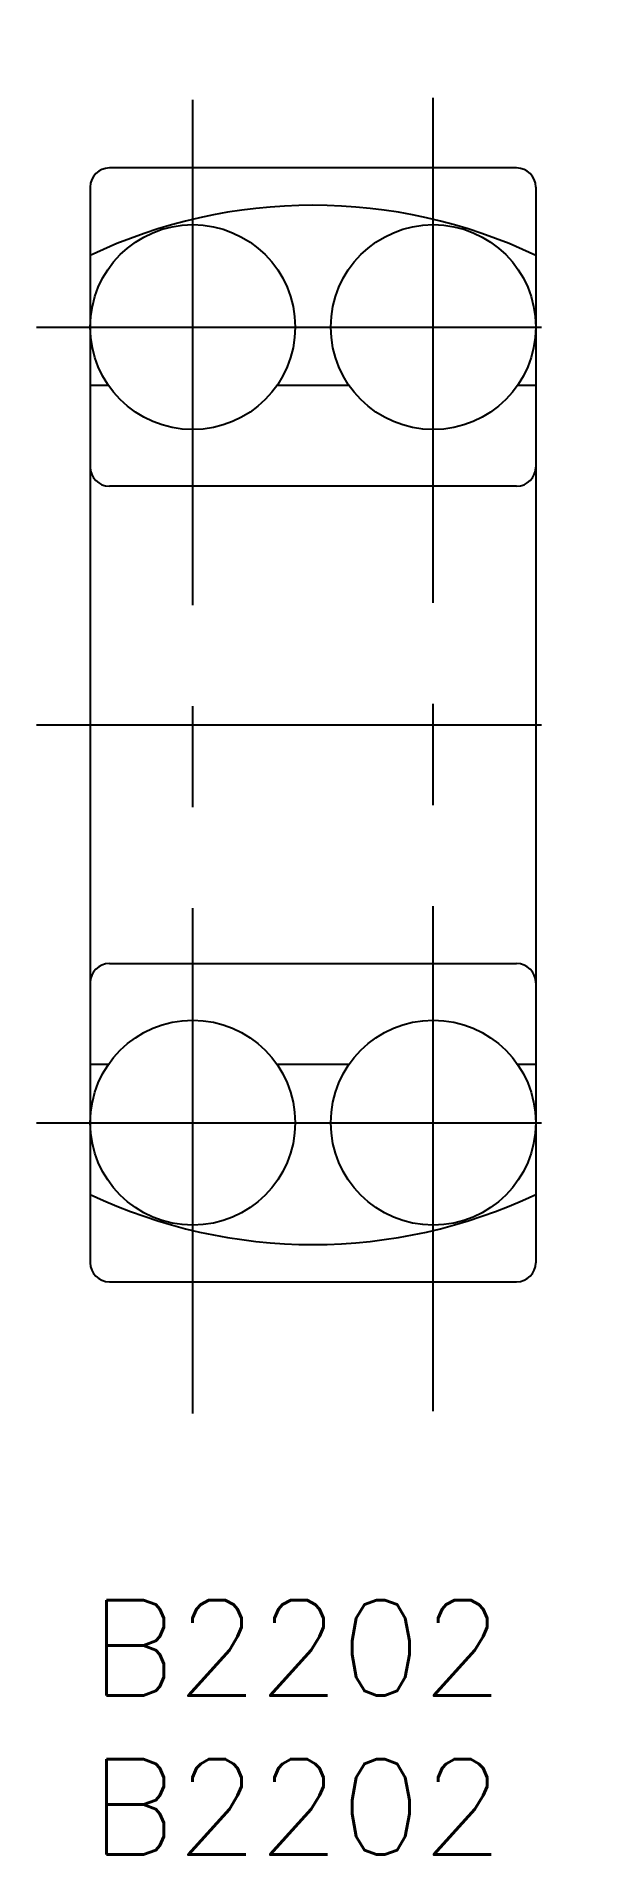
# Model space of a CAD drawing. Extents: x -1.7 to 15.7, y -8 to 49.1.
import ezdxf

# ---------------------------------------------------------------- set-up
doc = ezdxf.new("R2010")
doc.units = 0
doc.header["$LTSCALE"] = 0.5
doc.linetypes.add('CENTER', pattern=[50.8, 31.75, -6.35, 6.35, -6.35])
for name, color, linetype in [('MSM_CENTER', 1, 'CENTER'), ('MSM_CONTINUOUS', 7, 'CONTINUOUS'), ('MSM_PART_NUMBER', 7, 'CONTINUOUS')]:
    doc.layers.add(name, color=color, linetype=linetype)
doc.styles.get("Standard").update_dxf_attribs({"font": 'txt.shx', "height": 3, "bigfont": 'bigfont.shx'})

msp = doc.modelspace()

# ---------------------------------------------------------------- linework, layer by layer
at = {"layer": 'MSM_CENTER'}
for p, q in [((3.22, 5.864), (3.22, 49.136)), ((10.78, 5.932), (10.78, 49.136)), ((-1.694, 40), (15.694, 40)), ((-1.694, 27.5), (15.694, 27.5)), ((-1.694, 15), (15.694, 15))]:
    msp.add_line(p, q, dxfattribs=at)
at = {"layer": 'MSM_CONTINUOUS'}
for p, q in [((13.4, 45), (0.6, 45)), ((0, 44.4), (0, 10.6)), ((14, 44.4), (14, 10.6)), ((0.578, 38.16), (0, 38.16)), ((8.138, 38.16), (5.862, 38.16)), ((14, 38.16), (13.422, 38.16)), ((13.4, 35), (0.6, 35)), ((0.6, 20), (13.4, 20)), ((10.78, 13.294), (10.78, 20.056)), ((0, 16.84), (0.578, 16.84)), ((5.862, 16.84), (8.138, 16.84)), ((13.422, 16.84), (14, 16.84)), ((0.6, 10), (13.4, 10))]:
    msp.add_line(p, q, dxfattribs=at)
for centre in [(3.22, 40), (10.78, 40), (3.22, 15), (10.78, 15)]:
    msp.add_circle(centre, 3.22, dxfattribs=at)
for centre, radius, start, end in [((0.6, 44.4), 0.6, 90, 180), ((13.4, 44.4), 0.6, 0, 90), ((7, 27.5), 16.329, 64.6159, 115.3841), ((0.6, 35.6), 0.6, 180, 270), ((13.4, 35.6), 0.6, 270, 360), ((0.6, 19.4), 0.6, 90, 180), ((13.4, 19.4), 0.6, 0, 90), ((7, 27.5), 16.329, 244.6159, 295.3841), ((0.6, 10.6), 0.6, 180, 270), ((13.4, 10.6), 0.6, 270, 0)]:
    msp.add_arc(centre, radius, start, end, dxfattribs=at)

# ---------------------------------------------------------------- texts
at = {"layer": 'MSM_PART_NUMBER'}
for p in [(0, -3), (0, -8)]:
    msp.add_text('B2202', height=3, dxfattribs=at).set_placement(p)

doc.saveas('drawing.dxf')
